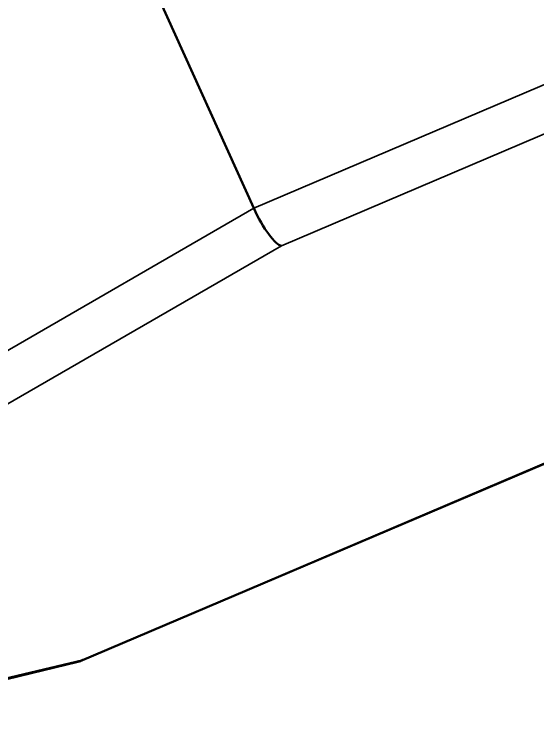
# Model space of a CAD drawing. Header units: inches. Extents: x -20.7 to 49, y -43 to 17.2.
# Drawn here: x 37.124 to 40.206, y -43.008 to -38.808 of the extents above; entities that cross this region are included whole.
import ezdxf

# ---------------------------------------------------------------- set-up
doc = ezdxf.new("R2010")
doc.units = ezdxf.units.IN
doc.header["$MEASUREMENT"] = 0
doc.layers.add('Visible (ANSI)', color=7, linetype='Continuous', lineweight=50)
doc.layers.add('Visible Narrow (ANSI)', color=7, linetype='Continuous', lineweight=35)

msp = doc.modelspace()

# ---------------------------------------------------------------- linework, layer by layer
at = {"layer": 'Visible (ANSI)'}
for p, q in [((38.5338, -39.95), (37.1837, -36.9658)), ((45.5797, -39.1849), (37.5106, -42.6169)), ((37.4987, -42.6209), (35.8806, -43.0078))]:
    msp.add_line(p, q, dxfattribs=at)
for centre, major_axis, ratio, start_param, end_param in [((38.601, -39.9573), (0.1057, -0.2117), 0.243171, 4.557254, 6.12805), ((37.4306, -42.3943), (0.0741, -0.2249), 0.562891, 6.235992, 6.47073)]:
    msp.add_ellipse(centre, major_axis=major_axis, ratio=ratio, start_param=start_param, end_param=end_param, dxfattribs=at)
at = {"layer": 'Visible Narrow (ANSI)'}
for p, q in [((46.7557, -36.453), (38.5338, -39.95)), ((38.6974, -40.1705), (46.7416, -36.749)), ((45.5712, -39.186), (37.527, -42.6074)), ((38.5338, -39.95), (36.4459, -41.1555)), ((36.7479, -41.2961), (38.6974, -40.1705)), ((37.527, -42.6074), (35.9353, -42.9881))]:
    msp.add_line(p, q, dxfattribs=at)

doc.saveas('drawing.dxf')
